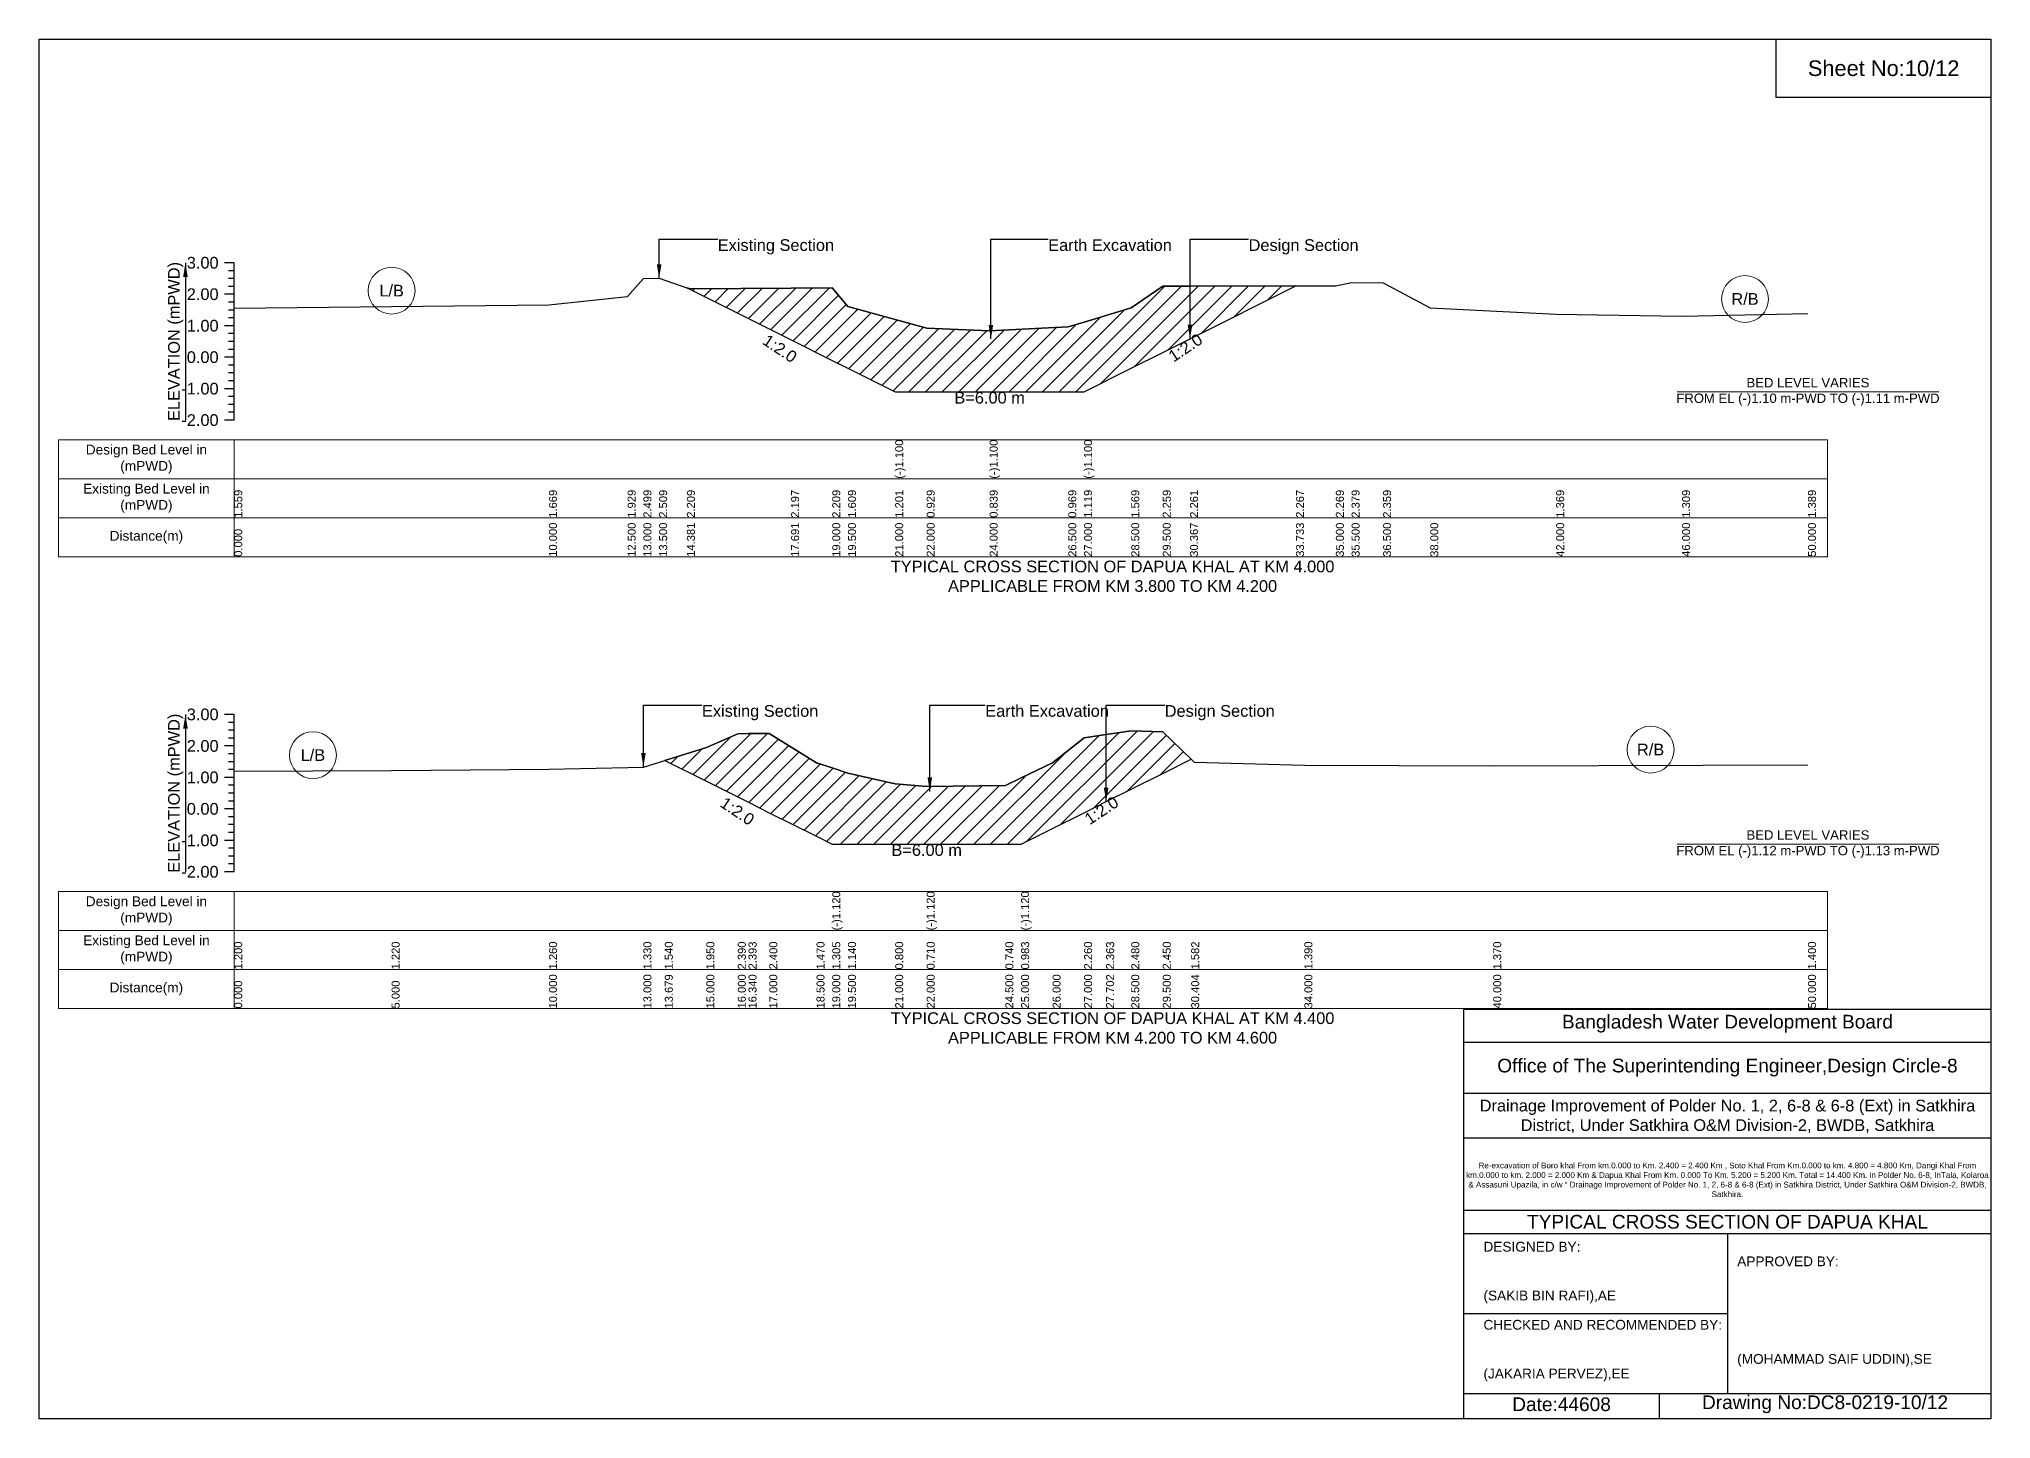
# Model space of a CAD drawing. Header units: inches. Extents: x 91000 to 218000, y -5656 to 30000.
# Drawn here: x 190000 to 198000, y 24344 to 30000 of the extents above; entities that cross this region are included whole.
import ezdxf

# ---------------------------------------------------------------- set-up
doc = ezdxf.new("R2010")
doc.units = ezdxf.units.IN
doc.header["$LTSCALE"] = 7
doc.header["$MEASUREMENT"] = 0
for name, color, linetype, lineweight in [('Cross section Data Border', 7, 'Continuous', 9), ('Cross Section Labels', 7, 'Continuous', 9), ('Existing_Bed_Level for Xsection', 7, 'Continuous', 25)]:
    doc.layers.add(name, color=color, linetype=linetype, lineweight=lineweight)
doc.styles.get("Standard").update_dxf_attribs({"font": 'arial.ttf'})
doc.dimstyles.get("Standard").update_dxf_attribs({"dimtxt": 0.18, "dimasz": 0.18, "dimexe": 0.18, "dimexo": 0.0625, "dimgap": 0.09, "dimtad": 0, "dimtih": 1, "dimtoh": 1, "dimdec": 4, "dimzin": 0, "dimdsep": 46, "dimtxsty": 'Standard', "dimcen": 0.09, "dimadec": 0, "dimazin": 0, "dimtfac": 1, "dimtdec": 4, "dimtofl": 0, "dimtmove": 0, "dimatfit": 3, "dimfxl": 1, "dimtolj": 1, "dimtzin": 0, "dimarcsym": 0})

msp = doc.modelspace()

# ---------------------------------------------------------------- hatches: boundary and pattern name
at = {"layer": 'Existing_Bed_Level for Xsection'}
h = msp.add_hatch(dxfattribs=at)
h.set_pattern_fill('ANSI31', color=256, scale=387, style=0)
h.paths.add_polyline_path([(192655.2, 28980.8), (192670.5, 28973.1), (193082.1, 28767.3), (193251, 28682.9), (193315.5, 28650.6), (193509, 28553.9), (193638, 28553.9), (193896, 28553.9), (194218.5, 28553.9), (194283, 28553.9), (194476.5, 28650.6), (194605.5, 28715.1), (194717.3, 28771), (195151.6, 28988.2), (194717.3, 28987.4), (194605.5, 28987.2), (194476.5, 28898.2), (194283, 28840.1), (194218.5, 28820.8), (193896, 28804), (193638, 28815.6), (193509, 28850.7), (193315.5, 28903.3), (193251, 28980.7), (193082.1, 28979.2), (192670.5, 28975.6)])
h = msp.add_hatch(dxfattribs=at)
h.set_pattern_fill('ANSI31', color=256, scale=387, style=0)
h.paths.add_polyline_path([(192564.6, 27043.1), (192735, 26957.9), (192864, 26893.4), (192907.8, 26871.5), (192993, 26828.9), (193186.5, 26732.2), (193251, 26699.9), (193315.5, 26699.9), (193509, 26699.9), (193638, 26699.9), (193960.5, 26699.9), (194025, 26699.9), (194154, 26764.4), (194283, 26828.9), (194373.6, 26874.2), (194476.5, 26925.7), (194605.5, 26990.2), (194722.1, 27048.5), (194605.5, 27160.5), (194476.5, 27164.3), (194373.6, 27149.2), (194283, 27136), (194154, 27034), (194025, 26971.3), (193960.5, 26939.9), (193638, 26936), (193509, 26947.6), (193315.5, 26991.5), (193251, 27012.8), (193186.5, 27034), (192993, 27154), (192907.8, 27153.2), (192864, 27152.7), (192735, 27096)])

# ---------------------------------------------------------------- linework, layer by layer
for points in [[(190000, 30000), (198000, 30000), (198000, 24344), (190000, 24344)], [(197120, 30000), (198000, 30000), (198000, 29760), (197120, 29760)]]:
    msp.add_lwpolyline(points, close=True)
for points in [[(195840, 24344), (195840, 26024), (198000, 26024)], [(195840, 25888), (198000, 25888)], [(195840, 25680), (198000, 25680)], [(195840, 25496), (198000, 25496)], [(195840, 25200), (198000, 25200)], [(195840, 25104), (198000, 25104)], [(196920, 25104), (196920, 24448)], [(195840, 24776), (196920, 24776)], [(195840, 24448), (198000, 24448)], [(196640, 24448), (196640, 24344)]]:
    msp.add_lwpolyline(points)
at = {"layer": 'Cross section Data Border'}
for points in [[(190080, 28357.8), (197330, 28357.8), (197330, 27877.8), (190080, 27877.8)], [(190080, 26506.4), (197330, 26506.4), (197330, 26026.4), (190080, 26026.4)]]:
    msp.add_lwpolyline(points, close=True, dxfattribs=at)
for points in [[(190800, 28357.8), (190800, 27877.8)], [(190080, 28197.8), (197330, 28197.8)], [(190080, 28037.8), (197330, 28037.8)], [(190800, 26506.4), (190800, 26026.4)], [(190080, 26346.4), (197330, 26346.4)], [(190080, 26186.4), (197330, 26186.4)]]:
    msp.add_lwpolyline(points, dxfattribs=at)
at = {"layer": 'Cross Section Labels'}
for points in [[(196714.2, 28553.9), (197785.8, 28553.9)], [(196714.2, 26699.9), (197785.8, 26699.9)]]:
    msp.add_lwpolyline(points, dxfattribs=at)
for centre in [(191445, 28968.5), (196992, 28934.3), (191122.5, 27065), (196605, 27087.6)]:
    msp.add_circle(centre, 96, dxfattribs=at)
at = {"layer": 'Existing_Bed_Level for Xsection'}
for points in [[(190800, 29082.8), (190760, 29082.8)], [(190800, 29050.5), (190776, 29050.5)], [(190800, 28437.8), (190800, 28566.8), (190800, 28695.8), (190800, 28824.8), (190800, 28953.8), (190800, 29082.8)], [(190800, 29018.3), (190776, 29018.3)], [(190800, 28986), (190776, 28986)], [(190800, 28896.9), (192090, 28911.1), (192412.5, 28944.6), (192477, 29018.1), (192541.5, 29019.4), (192655.2, 28980.8), (192670.5, 28975.6), (193082.1, 28979.2), (193251, 28980.7), (193315.5, 28903.3), (193509, 28850.7), (193509, 28850.7), (193638, 28815.6), (193896, 28804), (193896, 28804), (194218.5, 28820.8), (194283, 28840.1), (194283, 28840.1), (194476.5, 28898.2), (194605.5, 28987.2), (194717.3, 28987.4), (195151.6, 28988.2), (195315, 28988.5), (195379.5, 29002.7), (195508.5, 29000.1), (195702, 28898.2), (196218, 28872.4), (196734, 28864.6), (197250, 28875)], [(190800, 28953.8), (190760, 28953.8)], [(190800, 28921.5), (190776, 28921.5)], [(190800, 28889.3), (190776, 28889.3)], [(190800, 28824.8), (190760, 28824.8)], [(190800, 28857), (190776, 28857)], [(190800, 28792.5), (190776, 28792.5)], [(190800, 28760.3), (190776, 28760.3)], [(190800, 28728), (190776, 28728)], [(190800, 28695.8), (190760, 28695.8)], [(190800, 28663.5), (190776, 28663.5)], [(190800, 28566.8), (190760, 28566.8)], [(190800, 28631.3), (190776, 28631.3)], [(190800, 28599), (190776, 28599)], [(190800, 28534.5), (190776, 28534.5)], [(190800, 28502.3), (190776, 28502.3)], [(190800, 28437.8), (190760, 28437.8)], [(190800, 28470), (190776, 28470)], [(190800, 27231.4), (190760, 27231.4)], [(190800, 26586.4), (190800, 26715.4), (190800, 26844.4), (190800, 26973.4), (190800, 27102.4), (190800, 27231.4)], [(190800, 27199.2), (190776, 27199.2)], [(190800, 27166.9), (190776, 27166.9)], [(190800, 27134.7), (190776, 27134.7)], [(190800, 26999.2), (191445, 27001.8), (192090, 27007), (192477, 27016), (192564.6, 27043.1), (192735, 27096), (192864, 27152.7), (192907.8, 27153.2), (192993, 27154), (193186.5, 27034), (193251, 27012.8), (193251, 27012.8), (193315.5, 26991.5), (193509, 26947.6), (193638, 26936), (193638, 26936), (193960.5, 26939.9), (194025, 26971.3), (194025, 26971.3), (194154, 27034), (194283, 27136), (194373.6, 27149.2), (194476.5, 27164.3), (194605.5, 27160.5), (194722.1, 27048.5), (194734.5, 27036.6), (195186, 27023.7), (195960, 27021.1), (197250, 27025)], [(190800, 27102.4), (190760, 27102.4)], [(190800, 27070.2), (190776, 27070.2)], [(190800, 26973.4), (190760, 26973.4)], [(190800, 27037.9), (190776, 27037.9)], [(190800, 27005.7), (190776, 27005.7)], [(190800, 26941.2), (190776, 26941.2)], [(190800, 26908.9), (190776, 26908.9)], [(190800, 26844.4), (190760, 26844.4)], [(190800, 26876.7), (190776, 26876.7)], [(190800, 26812.2), (190776, 26812.2)], [(190800, 26779.9), (190776, 26779.9)], [(190800, 26747.7), (190776, 26747.7)], [(190800, 26715.4), (190760, 26715.4)], [(190800, 26683.2), (190776, 26683.2)], [(190800, 26650.9), (190776, 26650.9)], [(190800, 26586.4), (190760, 26586.4)], [(190800, 26618.7), (190776, 26618.7)]]:
    msp.add_lwpolyline(points, dxfattribs=at)
for points in [[(192655.2, 28980.8), (192670.5, 28973.1), (193082.1, 28767.3), (193251, 28682.9), (193315.5, 28650.6), (193509, 28553.9), (193509, 28553.9), (193638, 28553.9), (193896, 28553.9), (193896, 28553.9), (194218.5, 28553.9), (194283, 28553.9), (194283, 28553.9), (194476.5, 28650.6), (194605.5, 28715.1), (194717.3, 28771), (195151.6, 28988.2), (195151.6, 28988.2), (195151.6, 28988.2), (194717.3, 28987.4), (194605.5, 28987.2), (194476.5, 28898.2), (194283, 28840.1), (194283, 28840.1), (194218.5, 28820.8), (193896, 28804), (193896, 28804), (193638, 28815.6), (193509, 28850.7), (193509, 28850.7), (193315.5, 28903.3), (193251, 28980.7), (193082.1, 28979.2), (192670.5, 28975.6)], [(192564.6, 27043.1), (192735, 26957.9), (192864, 26893.4), (192907.8, 26871.5), (192993, 26828.9), (193186.5, 26732.2), (193251, 26699.9), (193251, 26699.9), (193315.5, 26699.9), (193509, 26699.9), (193638, 26699.9), (193638, 26699.9), (193960.5, 26699.9), (194025, 26699.9), (194025, 26699.9), (194154, 26764.4), (194283, 26828.9), (194373.6, 26874.2), (194476.5, 26925.7), (194605.5, 26990.2), (194722.1, 27048.5), (194722.1, 27048.5), (194722.1, 27048.5), (194605.5, 27160.5), (194476.5, 27164.3), (194373.6, 27149.2), (194283, 27136), (194154, 27034), (194025, 26971.3), (194025, 26971.3), (193960.5, 26939.9), (193638, 26936), (193638, 26936), (193509, 26947.6), (193315.5, 26991.5), (193251, 27012.8), (193251, 27012.8), (193186.5, 27034), (192993, 27154), (192907.8, 27153.2), (192864, 27152.7), (192735, 27096)]]:
    msp.add_lwpolyline(points, close=True, dxfattribs=at)

# ---------------------------------------------------------------- texts
at = {"attachment_point": 5}
for s, insert, char_height in [('Sheet No:10/12', (197560, 29880), 64), ('Bangladesh Water Development Board', (196920, 25964), 56), ('Office of The Superintending Engineer,Design Circle-8', (196920, 25784), 56)]:
    msp.add_mtext(s, dxfattribs=dict(at, insert=insert, char_height=char_height))
for s, insert, char_height, width, attachment_point in [('Drainage Improvement of Polder No. 1, 2, 6-8 & 6-8 (Ext) in Satkhira District, Under Satkhira O&M Division-2, BWDB, Satkhira', (196920, 25584), 48, 2240, 5), ('Re-excavation of Boro khal From km.0.000 to Km. 2.400 = 2.400 Km , Soto Khal From Km.0.000 to km. 4.800 = 4.800 Km, Dangi Khal From km.0.000 to km. 2.000 = 2.000 Km & Dapua Khal From Km. 0.000 To Km. 5.200 = 5.200 Km. Total = 14.400 Km. in Polder No. 6-8, InTala, Kolaroa & Assasuni Upazila, in c/w “ Drainage Improvement of Polder No. 1, 2, 6-8 & 6-8 (Ext) in Satkhira District, Under Satkhira O&M Division-2, BWDB, Satkhira.', (196920, 25324), 23.565, 2160, 5), ('TYPICAL CROSS SECTION OF DAPUA KHAL', (196920, 25152), 56, 2240, 5), ('DESIGNED BY:^J^J^J(SAKIB BIN RAFI),AE', (195920, 24944), 40, 1120, 4), ('APPROVED BY:^J^J^J^J^J^J(MOHAMMAD SAIF UDDIN),SE', (196960, 24784), 40, 1120, 4), ('CHECKED AND RECOMMENDED BY:^J^J^J(JAKARIA PERVEZ),EE', (195920, 24624), 40, 1120, 4), ('Date:44608', (196240, 24404), 56, 1120, 5), ('Drawing No:DC8-0219-10/12', (197320, 24404), 56, 1760, 5)]:
    msp.add_mtext(s, dxfattribs=dict(insert=insert, char_height=char_height, width=width, attachment_point=attachment_point))
at = {"layer": 'Cross section Data Border', "char_height": 40, "width": 640, "attachment_point": 5}
for s, insert in [('Design Bed Level in (mPWD)', (190440, 28277.8)), ('Existing Bed Level in (mPWD)', (190440, 28117.8)), ('Distance(m)', (190440, 27957.8)), ('Design Bed Level in (mPWD)', (190440, 26426.4)), ('Existing Bed Level in (mPWD)', (190440, 26266.4)), ('Distance(m)', (190440, 26106.4))]:
    msp.add_mtext(s, dxfattribs=dict(at, insert=insert))
at = {"layer": 'Cross Section Labels'}
for s, insert, char_height, attachment_point in [('Existing Section', (192781.5, 29179.5), 48, 1), ('Earth Excavation', (194136, 29179.5), 48, 1), ('Design Section', (194957.3, 29179.5), 48, 1), ('L/B', (191445, 28968.5), 48, 5), ('R/B', (196992, 28934.3), 48, 5), ('BED LEVEL VARIES ^JFROM EL (-)1.10 m-PWD TO (-)1.11 m-PWD', (197250, 28553.9), 38.4, 5), ('B=6.00 m', (193896, 28553.9), 48, 2), ('TYPICAL CROSS SECTION OF DAPUA KHAL AT KM 4.000^JAPPLICABLE FROM KM 3.800 TO KM 4.200', (194400, 27797.8), 48, 5), ('Existing Section', (192717, 27270.1), 48, 1), ('Earth Excavation', (193878, 27270.1), 48, 1), ('Design Section', (194613.6, 27270.1), 48, 1), ('L/B', (191122.5, 27065), 48, 5), ('R/B', (196605, 27087.6), 48, 5), ('BED LEVEL VARIES ^JFROM EL (-)1.12 m-PWD TO (-)1.13 m-PWD', (197250, 26699.9), 38.4, 5), ('B=6.00 m', (193638, 26699.9), 48, 2), ('TYPICAL CROSS SECTION OF DAPUA KHAL AT KM 4.400^JAPPLICABLE FROM KM 4.200 TO KM 4.600', (194400, 25946.4), 48, 5)]:
    msp.add_mtext(s, dxfattribs=dict(at, insert=insert, char_height=char_height, attachment_point=attachment_point))
at = {"layer": 'Cross Section Labels', "char_height": 48, "attachment_point": 2}
for insert, rotation in [((193049.8, 28751.2), 326.30993), ((194685.1, 28754.9), 33.69007), ((192875.5, 26855.4), 326.30993), ((194341.3, 26858.1), 33.69007)]:
    msp.add_mtext('1:2.0', dxfattribs=dict(at, insert=insert, rotation=rotation))
at = {"layer": 'Existing_Bed_Level for Xsection', "rotation": 90}
for s, insert, char_height, attachment_point in [('ELEVATION (mPWD)', (190560, 28760.3), 48, 5), ('(-)1.100', (193509, 28197.8), 32.8, 1), ('(-)1.100', (193896, 28197.8), 32.8, 1), ('(-)1.100', (194283, 28197.8), 32.8, 1), ('1.559', (190800, 28037.8), 32.8, 1), ('1.669', (192090, 28037.8), 32.8, 1), ('1.929', (192412.5, 28037.8), 32.8, 1), ('2.499', (192477, 28037.8), 32.8, 1), ('2.509', (192541.5, 28037.8), 32.8, 1), ('2.209', (192655.2, 28037.8), 32.8, 1), ('2.197', (193082.1, 28037.8), 32.8, 1), ('2.209', (193251, 28037.8), 32.8, 1), ('1.609', (193315.5, 28037.8), 32.8, 1), ('1.201', (193509, 28037.8), 32.8, 1), ('0.929', (193638, 28037.8), 32.8, 1), ('0.839', (193896, 28037.8), 32.8, 1), ('0.969', (194218.5, 28037.8), 32.8, 1), ('1.119', (194283, 28037.8), 32.8, 1), ('1.569', (194476.5, 28037.8), 32.8, 1), ('2.259', (194605.5, 28037.8), 32.8, 1), ('2.261', (194717.3, 28037.8), 32.8, 1), ('2.267', (195151.6, 28037.8), 32.8, 1), ('2.269', (195315, 28037.8), 32.8, 1), ('2.379', (195379.5, 28037.8), 32.8, 1), ('2.359', (195508.5, 28037.8), 32.8, 1), ('1.369', (196218, 28037.8), 32.8, 1), ('1.309', (196734, 28037.8), 32.8, 1), ('1.389', (197250, 28037.8), 32.8, 1), ('10.000', (192090, 27877.8), 32.8, 1), ('12.500', (192412.5, 27877.8), 32.8, 1), ('13.000', (192477, 27877.8), 32.8, 1), ('13.500', (192541.5, 27877.8), 32.8, 1), ('14.381', (192655.2, 27877.8), 32.8, 1), ('17.691', (193082.1, 27877.8), 32.8, 1), ('19.000', (193251, 27877.8), 32.8, 1), ('19.500', (193315.5, 27877.8), 32.8, 1), ('21.000', (193509, 27877.8), 32.8, 1), ('22.000', (193638, 27877.8), 32.8, 1), ('24.000', (193896, 27877.8), 32.8, 1), ('26.500', (194218.5, 27877.8), 32.8, 1), ('27.000', (194283, 27877.8), 32.8, 1), ('28.500', (194476.5, 27877.8), 32.8, 1), ('29.500', (194605.5, 27877.8), 32.8, 1), ('30.367', (194717.3, 27877.8), 32.8, 1), ('33.733', (195151.6, 27877.8), 32.8, 1), ('35.000', (195315, 27877.8), 32.8, 1), ('35.500', (195379.5, 27877.8), 32.8, 1), ('36.500', (195508.5, 27877.8), 32.8, 1), ('38.000', (195702, 27877.8), 32.8, 1), ('42.000', (196218, 27877.8), 32.8, 1), ('46.000', (196734, 27877.8), 32.8, 1), ('50.000', (197250, 27877.8), 32.8, 1), ('0.000', (190800, 27877.8), 32.8, 1), ('ELEVATION (mPWD)', (190560, 26908.9), 48, 5), ('(-)1.120', (193251, 26346.4), 32.8, 1), ('(-)1.120', (193638, 26346.4), 32.8, 1), ('(-)1.120', (194025, 26346.4), 32.8, 1), ('1.200', (190800, 26186.4), 32.8, 1), ('1.220', (191445, 26186.4), 32.8, 1), ('1.260', (192090, 26186.4), 32.8, 1), ('1.330', (192477, 26186.4), 32.8, 1), ('1.540', (192564.6, 26186.4), 32.8, 1), ('1.950', (192735, 26186.4), 32.8, 1), ('2.390', (192864, 26186.4), 32.8, 1), ('2.393', (192907.8, 26186.4), 32.8, 1), ('2.400', (192993, 26186.4), 32.8, 1), ('1.470', (193186.5, 26186.4), 32.8, 1), ('1.305', (193251, 26186.4), 32.8, 1), ('1.140', (193315.5, 26186.4), 32.8, 1), ('0.800', (193509, 26186.4), 32.8, 1), ('0.710', (193638, 26186.4), 32.8, 1), ('0.740', (193960.5, 26186.4), 32.8, 1), ('0.983', (194025, 26186.4), 32.8, 1), ('2.260', (194283, 26186.4), 32.8, 1), ('2.363', (194373.6, 26186.4), 32.8, 1), ('2.480', (194476.5, 26186.4), 32.8, 1), ('2.450', (194605.5, 26186.4), 32.8, 1), ('1.582', (194722.1, 26186.4), 32.8, 1), ('1.390', (195186, 26186.4), 32.8, 1), ('1.370', (195960, 26186.4), 32.8, 1), ('1.400', (197250, 26186.4), 32.8, 1), ('10.000', (192090, 26026.4), 32.8, 1), ('13.000', (192477, 26026.4), 32.8, 1), ('13.679', (192564.6, 26026.4), 32.8, 1), ('15.000', (192735, 26026.4), 32.8, 1), ('16.000', (192864, 26026.4), 32.8, 1), ('16.340', (192907.8, 26026.4), 32.8, 1), ('17.000', (192993, 26026.4), 32.8, 1), ('18.500', (193186.5, 26026.4), 32.8, 1), ('19.000', (193251, 26026.4), 32.8, 1), ('19.500', (193315.5, 26026.4), 32.8, 1), ('21.000', (193509, 26026.4), 32.8, 1), ('22.000', (193638, 26026.4), 32.8, 1), ('24.500', (193960.5, 26026.4), 32.8, 1), ('25.000', (194025, 26026.4), 32.8, 1), ('26.000', (194154, 26026.4), 32.8, 1), ('27.000', (194283, 26026.4), 32.8, 1), ('27.702', (194373.6, 26026.4), 32.8, 1), ('28.500', (194476.5, 26026.4), 32.8, 1), ('29.500', (194605.5, 26026.4), 32.8, 1), ('30.404', (194722.1, 26026.4), 32.8, 1), ('34.000', (195186, 26026.4), 32.8, 1), ('40.000', (195960, 26026.4), 32.8, 1), ('50.000', (197250, 26026.4), 32.8, 1), ('0.000', (190800, 26026.4), 32.8, 1), ('5.000', (191445, 26026.4), 32.8, 1)]:
    msp.add_mtext(s, dxfattribs=dict(at, insert=insert, char_height=char_height, attachment_point=attachment_point))
at = {"layer": 'Existing_Bed_Level for Xsection', "char_height": 48, "attachment_point": 6}
for s, insert in [('3.00', (190736, 29082.8)), ('2.00', (190736, 28953.8)), ('1.00', (190736, 28824.8)), ('0.00', (190736, 28695.8)), ('-1.00', (190736, 28566.8)), ('-2.00', (190736, 28437.8)), ('3.00', (190736, 27231.4)), ('2.00', (190736, 27102.4)), ('1.00', (190736, 26973.4)), ('0.00', (190736, 26844.4)), ('-1.00', (190736, 26715.4)), ('-2.00', (190736, 26586.4))]:
    msp.add_mtext(s, dxfattribs=dict(at, insert=insert))

# ---------------------------------------------------------------- leaders
at = {"layer": 'Cross Section Labels', "annotation_type": 0, "has_hookline": 1, "hookline_direction": 0}
for points, text_width in [([(192541.5, 29019.4), (192541.5, 29179.5), (192781.4, 29179.5)], 467.2), ([(193901.2, 28770.7), (193901.2, 29179.5), (194135.9, 29179.5)], 497), ([(194717.3, 28771), (194717.3, 29179.5), (194957.2, 29179.5)], 441.2), ([(192477, 27016), (192477, 27270.1), (192716.9, 27270.1)], 467.2), ([(193650.8, 26916.5), (193650.8, 27270.1), (193877.9, 27270.1)], 497), ([(194373.6, 26874.2), (194373.6, 27270.1), (194613.5, 27270.1)], 441.2)]:
    msp.add_leader(points, dimstyle='Standard', override={"dimasz": 57.6}, dxfattribs=dict(at, text_width=text_width))
at = {"layer": 'Existing_Bed_Level for Xsection'}
for points in [[(190600, 29082.8), (190600, 28437.8)], [(190600, 27231.4), (190600, 26586.4)]]:
    msp.add_leader(points, dimstyle='Standard', override={"dimasz": 57.6}, dxfattribs=at)

doc.saveas('drawing.dxf')
